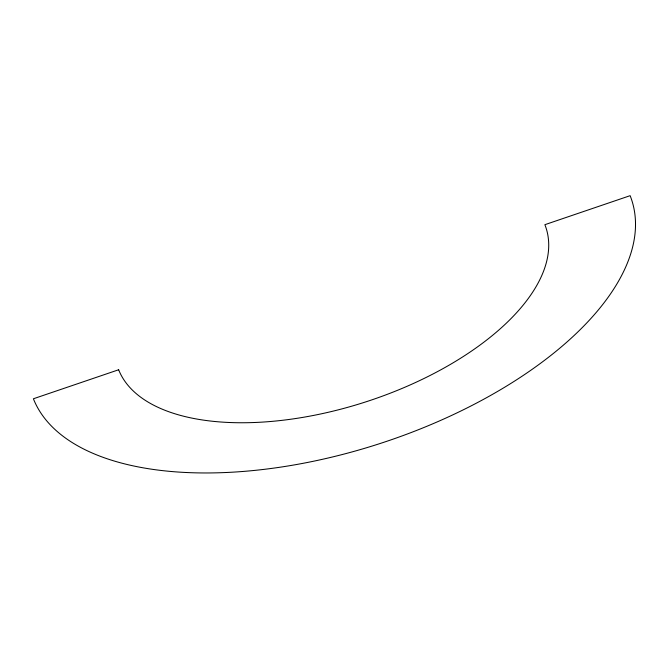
<?xml version="1.0" encoding="UTF-8"?>
<svg xmlns="http://www.w3.org/2000/svg" width="668" height="668" viewBox="0 0 668 668"><rect width="100%" height="100%" fill="white"/><g stroke="black" fill="none" stroke-linecap="round" stroke-linejoin="round"><path stroke-width="1" d="M118.645 369.763L33.4 398.771A315.279 154.066 -17.9 0 0 388.317 440.78A315.279 154.066 -17.9 0 0 630.133 195.674L544.879 224.69A225.199 110.045 -17.9 0 1 372.159 399.765A225.199 110.045 -17.9 0 1 118.645 369.763"/></g></svg>
